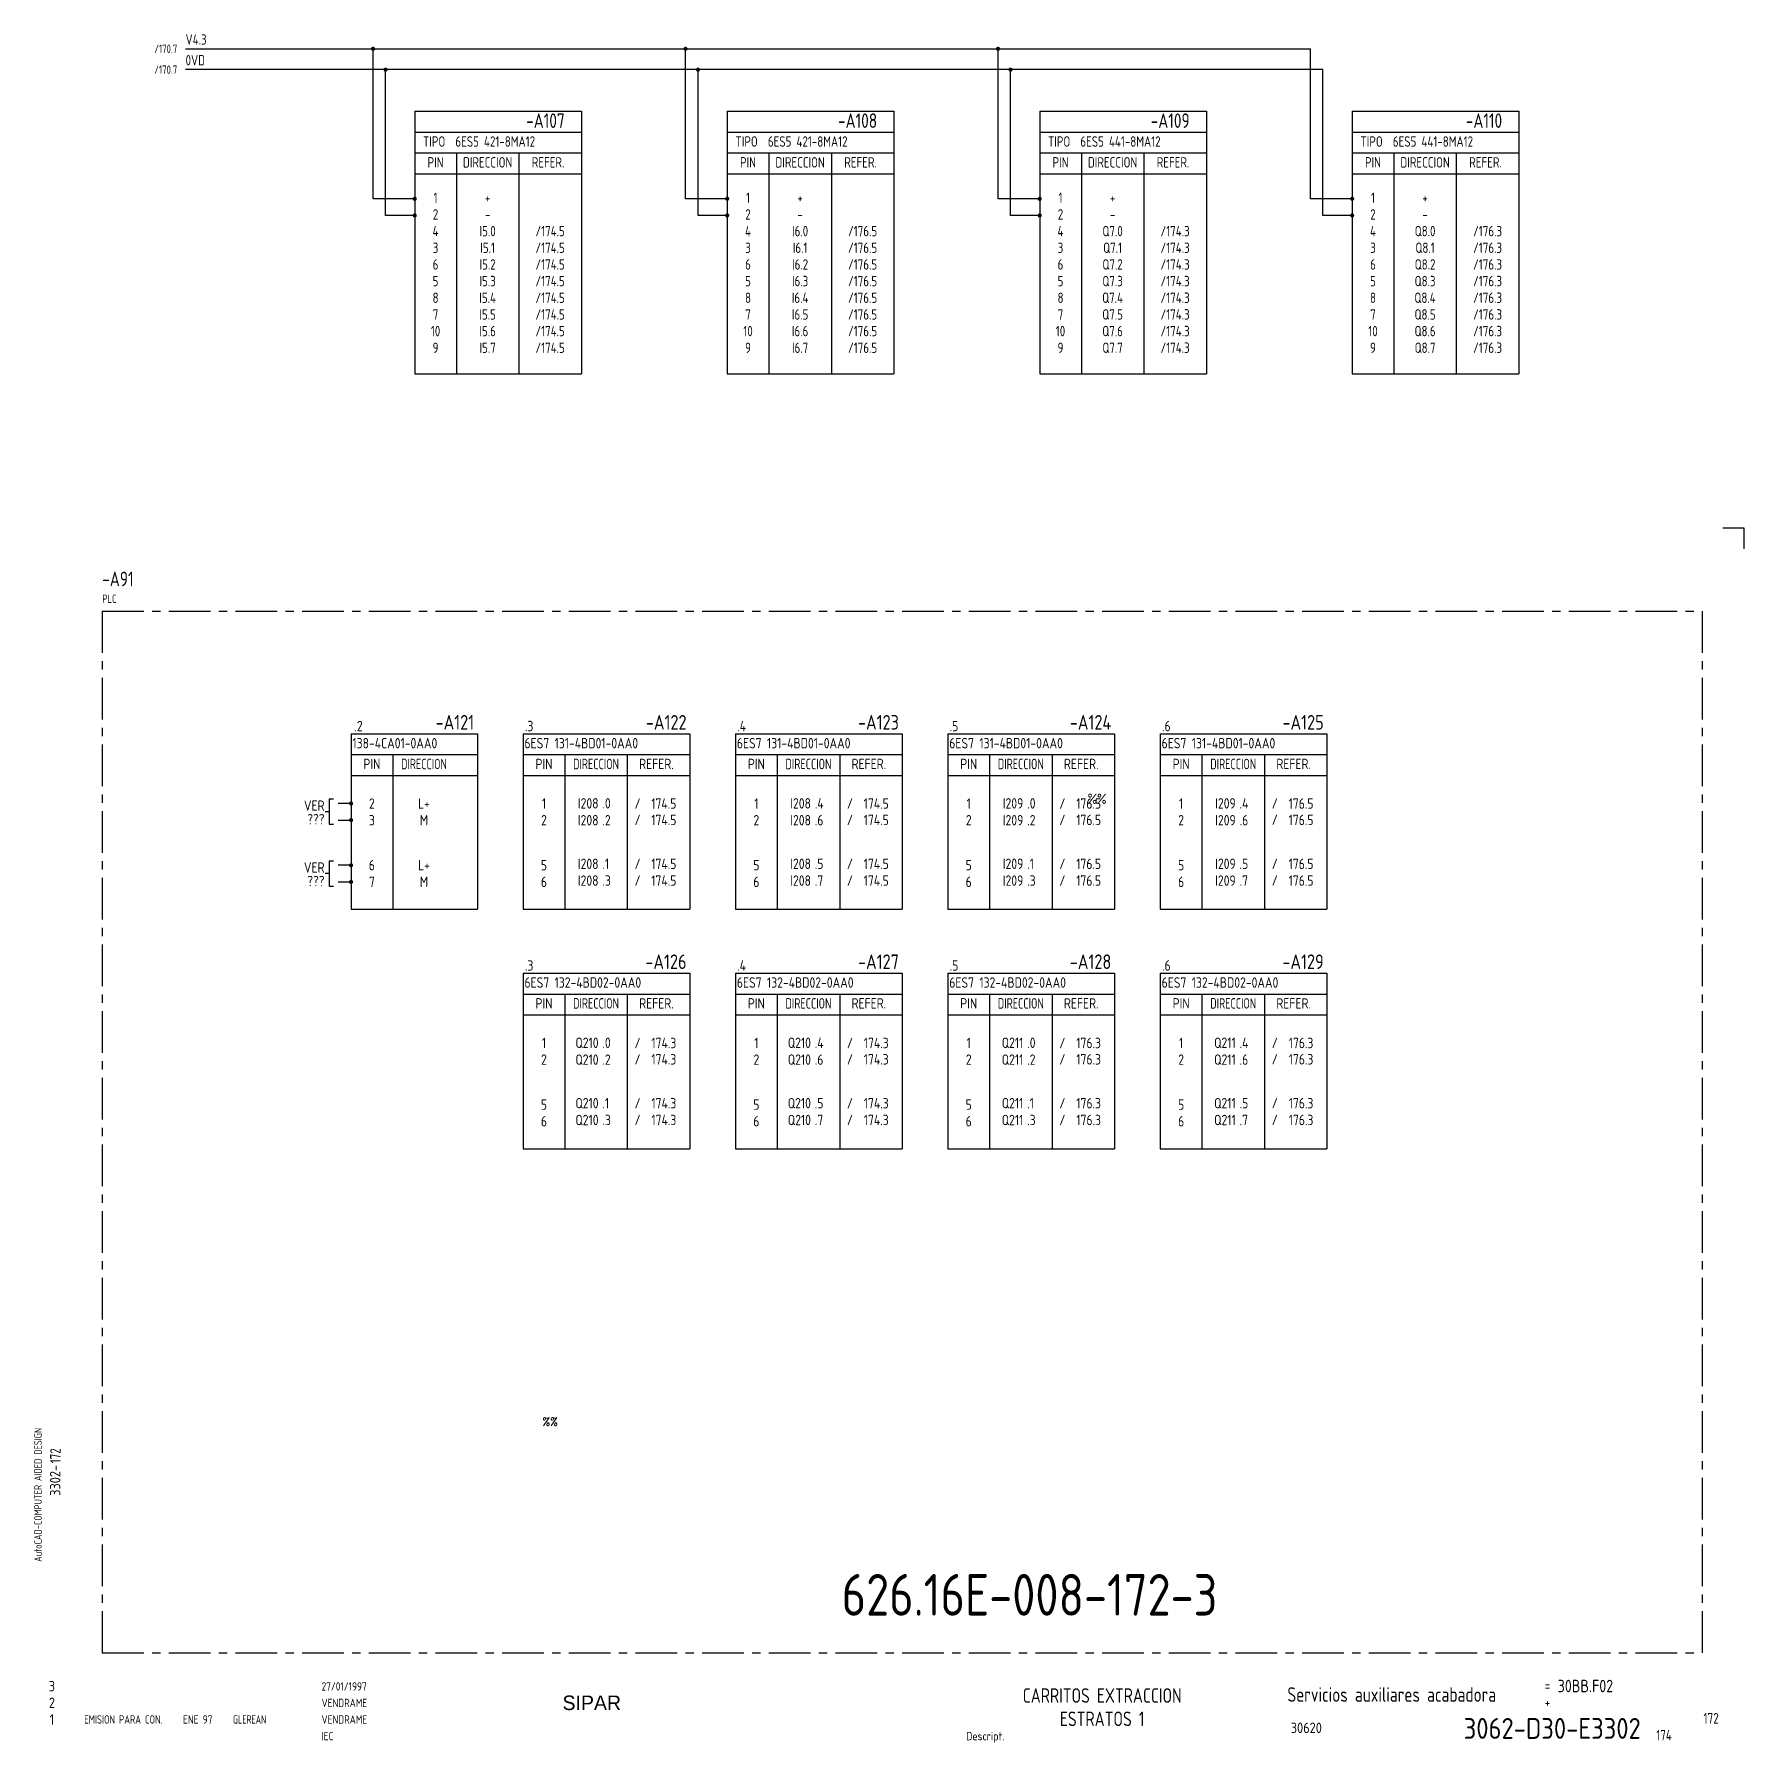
# Model space of a CAD drawing. Extents: x 10 to 420, y 5 to 416.
import ezdxf
from ezdxf.enums import TextEntityAlignment as Align

# ---------------------------------------------------------------- set-up
doc = ezdxf.new("R2010")
doc.units = 0
doc.header["$LTSCALE"] = 8
doc.header["$MEASUREMENT"] = 0
doc.linetypes.add('CENTER', pattern=[2, 1.25, -0.25, 0.25, -0.25])
doc.layers.get('0').update_dxf_attribs({"linetype": 'CONTINUOUS'})
doc.layers.add('CART', color=7, linetype='CONTINUOUS')
doc.styles.add('DIN', font='DIN', dxfattribs={"width": 0.85})
doc.styles.add('SIMPLEX', font='SIMPLEX', dxfattribs={"width": 0.9})
doc.styles.add('UNIV', font='UNIV')

# ---------------------------------------------------------------- blocks, each defined once
blk = doc.blocks.new('WB-FG100')
at = {"layer": 'CART', "color": 1}
for p, q in [((415, 297), (420, 297)), ((420, 297), (420, 292))]:
    blk.add_line(p, q, dxfattribs=at)
at = {"layer": 'CART', "color": 1, "style": 'DIN', "width": 0.8}
blk.add_text('AutoCAD-COMPUTER AIDED DESIGN', height=1.8, rotation=90, dxfattribs=at).set_placement((11.47, 48.84))
at = {"layer": 'CART', "color": 3, "style": 'DIN', "width": 0.8}
for s, p in [('=', (372.24, 17.91)), ('+', (372.24, 13.87))]:
    blk.add_text(s, height=2.5, dxfattribs=at).set_placement(p)
at = {"layer": 'CART', "color": 7, "style": 'DIN', "width": 0.9}
blk.add_attdef('FILE', text='', height=2.5, rotation=90, dxfattribs=at).set_placement((15.95, 68.38), align=Align.CENTER)
for tag, p in [('MOD-3', (13.92, 19)), ('MOD-2', (13.92, 15)), ('MOD-1', (13.92, 11)), ('NR.COMMESSA', (315, 9))]:
    blk.add_attdef(tag, text='', height=2.5, dxfattribs=at).set_placement(p, align=Align.MIDDLE)
at = {"layer": 'CART', "color": 7, "style": 'DIN'}
for tag, width, p in [('REV-3', 0.9, (21.66, 19)), ('DATA-3', 0.9, (45.37, 19)), ('NOME-3', 0.9, (57.37, 19)), ('REV-2', 0.9, (21.66, 15)), ('DATA-2', 0.9, (45.37, 15)), ('NOME-2', 0.9, (57.37, 15)), ('REV-1', 0.9, (21.66, 11)), ('DATA-1', 0.9, (45.37, 11)), ('NOME-1', 0.7, (57.37, 11))]:
    blk.add_attdef(tag, text='', height=2, dxfattribs=dict(at, width=width)).set_placement(p, align=Align.MIDDLE_LEFT)
at = {"layer": 'CART', "color": 7, "style": 'DIN', "width": 0.9}
for tag, p, height in [('DATA', (78.64, 17.94), 2), ('ESECUTORE', (78.64, 13.97), 2), ('CONTROLLORE', (78.64, 9.99), 2), ('SEGUE', (398.93, 5.65), 2.8), ('NORMA', (78.64, 6.01), 2)]:
    blk.add_attdef(tag, p, '', height=height, dxfattribs=at)
at = {"layer": 'CART', "color": 2, "style": 'DIN', "width": 0.9}
for tag, p in [('TITOLO-1/3', (266.5, 18.23)), ('TITOLO-1/2', (266.5, 15.73)), ('TITOLO-2/3', (266.5, 13.18)), ('TITOLO-2/2', (266.5, 10.68)), ('TITOLO-3/3', (266.5, 8.13))]:
    blk.add_attdef(tag, text='', height=3.5, dxfattribs=at).set_placement(p, align=Align.MIDDLE)
at = {"layer": 'CART', "color": 3, "style": 'DIN', "width": 0.9}
blk.add_attdef('ASSIEME', text='', height=3.5, dxfattribs=at).set_placement((334, 17), align=Align.MIDDLE)
at = {"layer": 'CART', "color": 3, "style": 'DIN', "width": 0.85}
for tag, p in [('=', (375.33, 16.63)), ('+', (375.33, 12.76))]:
    blk.add_attdef(tag, text='', height=3, dxfattribs=at).set_placement(p, align=Align.BOTTOM_LEFT)
at = {"layer": 'CART', "color": 3, "style": 'DIN', "width": 0.9}
blk.add_attdef('FOGLIO', text='', height=2.8, dxfattribs=at).set_placement((414.2, 9.56), align=Align.RIGHT)
at = {"layer": 'CART', "color": 2, "style": 'DIN', "width": 0.9}
blk.add_attdef('DISEGNO', text='', height=5, dxfattribs=at).set_placement((395.27, 6.35), align=Align.RIGHT)
at = {"layer": 'CART', "color": 1, "style": 'DIN', "width": 0.9}
blk.add_attdef('TIPOLOGIA', (233.37, 6), '', height=2, dxfattribs=at)

msp = doc.modelspace()

# ---------------------------------------------------------------- linework, layer by layer
for p, q in [((46, 412), (316, 412)), ((91, 376), (91, 412.25)), ((166, 376), (166, 412)), ((241, 376), (241, 412)), ((316, 376), (316, 412)), ((319, 407), (46, 407)), ((94, 372), (94, 407.25)), ((169, 372), (169, 407)), ((244, 372), (244, 407)), ((319, 372), (319, 407)), ((101, 376), (91, 376)), ((176, 376), (166, 376)), ((251, 376), (241, 376)), ((326, 376), (316, 376)), ((101, 372), (94, 372)), ((176, 372), (169, 372)), ((251, 372), (244, 372)), ((326, 372), (319, 372)), ((80.5, 231.87), (80.5, 225.87)), ((81.5, 231.87), (80.5, 231.87)), ((85.72, 230.87), (82.6, 230.87)), ((80.5, 228.87), (79.5, 228.87)), ((80.5, 225.87), (81.5, 225.87)), ((82.6, 226.87), (85.72, 226.87)), ((80.5, 214.03), (79.5, 214.03)), ((80.5, 217.03), (80.5, 211.03)), ((81.5, 217.03), (80.5, 217.03)), ((85.72, 216.03), (82.6, 216.03)), ((80.5, 211.03), (81.5, 211.03)), ((82.6, 212.03), (85.72, 212.03))]:
    msp.add_line(p, q)
at = {"color": 3}
for p, q in [((101, 397), (101, 334)), ((101, 397), (141, 397)), ((141, 397), (141, 334)), ((176, 397), (216, 397)), ((176, 397), (176, 334)), ((216, 397), (216, 334)), ((251, 397), (291, 397)), ((251, 397), (251, 334)), ((291, 397), (291, 334)), ((326, 397), (366, 397)), ((326, 397), (326, 334)), ((366, 397), (366, 334)), ((101, 392), (141, 392)), ((176, 392), (216, 392)), ((251, 392), (291, 392)), ((326, 392), (366, 392)), ((101, 387), (141, 387)), ((111, 387), (111, 334)), ((126, 387), (126, 334)), ((176, 387), (216, 387)), ((186, 387), (186, 334)), ((201, 387), (201, 334)), ((251, 387), (291, 387)), ((261, 387), (261, 334)), ((276, 387), (276, 334)), ((326, 387), (366, 387)), ((336, 387), (336, 334)), ((351, 387), (351, 334)), ((101, 382), (141, 382)), ((176, 382), (216, 382)), ((251, 382), (291, 382)), ((326, 382), (366, 382)), ((101, 334), (141, 334)), ((176, 334), (216, 334)), ((251, 334), (291, 334)), ((326, 334), (366, 334)), ((85.72, 247.59), (85.72, 205.46)), ((85.72, 247.59), (116.04, 247.59)), ((116.04, 247.59), (116.04, 205.46)), ((127.02, 247.59), (167.02, 247.59)), ((127.02, 247.59), (127.02, 205.46)), ((167.02, 247.59), (167.02, 205.46)), ((178, 247.59), (178, 205.46)), ((178, 247.59), (218, 247.59)), ((218, 247.59), (218, 205.46)), ((228.97, 247.59), (268.97, 247.59)), ((228.97, 247.59), (228.97, 205.46)), ((268.97, 247.59), (268.97, 205.46)), ((279.95, 247.59), (319.95, 247.59)), ((279.95, 247.59), (279.95, 205.46)), ((319.95, 247.59), (319.95, 205.46)), ((85.72, 242.59), (116.04, 242.59)), ((95.72, 242.59), (95.72, 205.46)), ((127.02, 242.59), (167.02, 242.59)), ((137.02, 242.59), (137.02, 205.46)), ((152.02, 242.59), (152.02, 205.46)), ((178, 242.59), (218, 242.59)), ((188, 242.59), (188, 205.46)), ((203, 242.59), (203, 205.46)), ((228.97, 242.59), (268.97, 242.59)), ((238.97, 242.59), (238.97, 205.46)), ((253.97, 242.59), (253.97, 205.46)), ((279.95, 242.59), (319.95, 242.59)), ((289.95, 242.59), (289.95, 205.46)), ((304.95, 242.59), (304.95, 205.46)), ((85.72, 237.59), (116.04, 237.59)), ((127.02, 237.59), (167.02, 237.59)), ((178, 237.59), (218, 237.59)), ((228.97, 237.59), (268.97, 237.59)), ((279.95, 237.59), (319.95, 237.59)), ((85.72, 205.46), (116.04, 205.46)), ((127.02, 205.46), (167.02, 205.46)), ((178, 205.46), (218, 205.46)), ((228.97, 205.46), (268.97, 205.46)), ((279.95, 205.46), (319.95, 205.46)), ((127.02, 190.13), (127.02, 148)), ((127.02, 190.13), (167.02, 190.13)), ((167.02, 190.13), (167.02, 148)), ((178, 190.13), (218, 190.13)), ((178, 190.13), (178, 148)), ((218, 190.13), (218, 148)), ((228.97, 190.13), (268.97, 190.13)), ((228.97, 190.13), (228.97, 148)), ((268.97, 190.13), (268.97, 148)), ((279.95, 190.13), (319.95, 190.13)), ((279.95, 190.13), (279.95, 148)), ((319.95, 190.13), (319.95, 148)), ((127.02, 185.13), (167.02, 185.13)), ((137.02, 185.13), (137.02, 148)), ((152.02, 185.13), (152.02, 148)), ((178, 185.13), (218, 185.13)), ((188, 185.13), (188, 148)), ((203, 185.13), (203, 148)), ((228.97, 185.13), (268.97, 185.13)), ((238.97, 185.13), (238.97, 148)), ((253.97, 185.13), (253.97, 148)), ((279.95, 185.13), (319.95, 185.13)), ((289.95, 185.13), (289.95, 148)), ((304.95, 185.13), (304.95, 148)), ((127.02, 180.13), (167.02, 180.13)), ((178, 180.13), (218, 180.13)), ((228.97, 180.13), (268.97, 180.13)), ((279.95, 180.13), (319.95, 180.13)), ((127.02, 148), (167.02, 148)), ((178, 148), (218, 148)), ((228.97, 148), (268.97, 148)), ((279.95, 148), (319.95, 148))]:
    msp.add_line(p, q, dxfattribs=at)
at = {"color": 3, "linetype": 'CENTER'}
for p, q in [((26, 277), (410, 277)), ((26, 277), (26, 27)), ((410, 277), (410, 27)), ((26, 27), (410, 27))]:
    msp.add_line(p, q, dxfattribs=at)
at = {"const_width": 0.5}
for points in [[(90.75, 412, 1), (91.25, 412, 1)], [(165.75, 412, 1), (166.25, 412, 1)], [(240.75, 412, 1), (241.25, 412, 1)], [(93.75, 407, 1), (94.25, 407, 1)], [(168.75, 407, 1), (169.25, 407, 1)], [(243.75, 407, 1), (244.25, 407, 1)]]:
    msp.add_lwpolyline(points, format="xyb", close=True, dxfattribs=at)
at = {"linetype": 'Continuous', "const_width": 0.5}
for points in [[(100.75, 376, 1), (101.25, 376, 1)], [(175.75, 376, 1), (176.25, 376, 1)], [(250.75, 376, 1), (251.25, 376, 1)], [(325.75, 376, 1), (326.25, 376, 1)], [(100.75, 372, 1), (101.25, 372, 1)], [(175.75, 372, 1), (176.25, 372, 1)], [(250.75, 372, 1), (251.25, 372, 1)], [(325.75, 372, 1), (326.25, 372, 1)], [(85.47, 230.87, 1), (85.97, 230.87, 1)], [(85.47, 226.87, 1), (85.97, 226.87, 1)], [(85.47, 216.03, 1), (85.97, 216.03, 1)], [(85.47, 212.03, 1), (85.97, 212.03, 1)]]:
    msp.add_lwpolyline(points, format="xyb", close=True, dxfattribs=at)

# ---------------------------------------------------------------- block references
at = {"layer": 'CART'}
ref = msp.add_blockref('WB-FG100', (0, 0), dxfattribs=at)
ref.add_attrib('TIPOLOGIA', 'Descript.', (233.37, 6), dxfattribs={"color": 1, "height": 2, "style": 'DIN', "width": 0.9})
ref.add_attrib('ASSIEME', 'Servicios auxiliares acabadora', dxfattribs={"color": 3, "height": 3.5, "style": 'DIN', "width": 0.8}).set_placement((335.5, 17), align=Align.MIDDLE)
ref.add_attrib('=', '30BB.F02', dxfattribs={"color": 3, "height": 3, "style": 'DIN', "width": 0.85}).set_placement((375.33, 16.63), align=Align.BOTTOM_LEFT)
ref.add_attrib('NR.COMMESSA', '30620', dxfattribs={"color": 7, "height": 2.5, "style": 'DIN', "width": 0.9}).set_placement((315, 9), align=Align.MIDDLE)
ref.add_attrib('DISEGNO', '3062-D30-E3302', dxfattribs={"color": 2, "height": 5, "style": 'DIN', "width": 0.9}).set_placement((395.27, 6.35), align=Align.RIGHT)
ref.add_attrib('DATA', '27/01/1997', (78.64, 17.94), dxfattribs={"color": 7, "height": 2, "style": 'DIN', "width": 0.85})
ref.add_attrib('ESECUTORE', 'VENDRAME', (78.64, 13.97), dxfattribs={"color": 7, "height": 2, "style": 'DIN', "width": 0.85})
ref.add_attrib('CONTROLLORE', 'VENDRAME', (78.64, 9.99), dxfattribs={"color": 7, "height": 2, "style": 'DIN', "width": 0.85})
ref.add_attrib('NORMA', 'IEC', (78.64, 6.01), dxfattribs={"color": 7, "height": 2, "style": 'DIN', "width": 0.85})
ref.add_attrib('MOD-1', '1', dxfattribs={"color": 7, "height": 2.5, "style": 'DIN', "width": 0.9}).set_placement((13.92, 11), align=Align.MIDDLE)
ref.add_attrib('REV-1', 'EMISION PARA CON.', dxfattribs={"color": 7, "height": 2, "style": 'DIN', "width": 0.8}).set_placement((21.66, 11), align=Align.MIDDLE_LEFT)
ref.add_attrib('DATA-1', 'ENE 97', dxfattribs={"color": 7, "height": 2, "style": 'DIN', "width": 0.85}).set_placement((45.37, 11), align=Align.MIDDLE_LEFT)
ref.add_attrib('NOME-1', 'GLEREAN', dxfattribs={"color": 7, "height": 2, "style": 'DIN', "width": 0.7}).set_placement((57.37, 11), align=Align.MIDDLE_LEFT)
ref.add_attrib('MOD-2', '2', dxfattribs={"color": 7, "height": 2.5, "style": 'DIN', "width": 0.9}).set_placement((13.92, 15), align=Align.MIDDLE)
ref.add_attrib('MOD-3', '3', dxfattribs={"color": 7, "height": 2.5, "style": 'DIN', "width": 0.9}).set_placement((13.92, 19), align=Align.MIDDLE)
ref.add_attrib('FILE', '3302-', dxfattribs={"color": 7, "height": 2.5, "rotation": 90, "style": 'DIN', "width": 0.9}).set_placement((15.95, 68.38), align=Align.CENTER)

# ---------------------------------------------------------------- texts
at = {"style": 'DIN'}
for s, height, width, p in [('V4.3', 2.5, 0.8, (46, 413)), ('0VD', 2.5, 0.8, (46, 408)), ('TIPO  6ES5 421-8MA12', 2.5, 0.8, (103, 388.5)), ('TIPO  6ES5 421-8MA12', 2.5, 0.8, (178, 388.5)), ('TIPO  6ES5 441-8MA12', 2.5, 0.8, (253, 388.5)), ('TIPO  6ES5 441-8MA12', 2.5, 0.8, (328, 388.5)), ('PLC', 2, 0.8, (26, 279)), ('138-4CA01-0AA0', 2.5, 0.85, (86.05, 244.09)), ('6ES7 131-4BD01-0AA0', 2.5, 0.85, (127.34, 244.09)), ('6ES7 131-4BD01-0AA0', 2.5, 0.85, (178.32, 244.09)), ('6ES7 131-4BD01-0AA0', 2.5, 0.85, (229.3, 244.09)), ('6ES7 131-4BD01-0AA0', 2.5, 0.85, (280.27, 244.09)), ('.0', 2.5, 0.85, (146.05, 229.64)), ('.4', 2.5, 0.85, (197.03, 229.64)), ('.0', 2.5, 0.85, (248.01, 229.64)), ('%%', 2.5, 0.85, (262.5, 230.75)), ('.4', 2.5, 0.85, (298.99, 229.64)), ('.2', 2.5, 0.85, (146.05, 225.59)), ('.6', 2.5, 0.85, (197.03, 225.59)), ('.2', 2.5, 0.85, (248.01, 225.59)), ('.6', 2.5, 0.85, (298.99, 225.59)), ('.1', 2.5, 0.85, (146.05, 215.14)), ('.5', 2.5, 0.85, (197.03, 215.14)), ('.1', 2.5, 0.85, (248.01, 215.14)), ('.5', 2.5, 0.85, (298.99, 215.14)), ('.3', 2.5, 0.85, (146.05, 211.1)), ('.7', 2.5, 0.85, (197.03, 211.1)), ('.3', 2.5, 0.85, (248.01, 211.1)), ('.7', 2.5, 0.85, (298.99, 211.1)), ('6ES7 132-4BD02-0AA0', 2.5, 0.85, (127.34, 186.63)), ('6ES7 132-4BD02-0AA0', 2.5, 0.85, (178.32, 186.63)), ('6ES7 132-4BD02-0AA0', 2.5, 0.85, (229.3, 186.63)), ('6ES7 132-4BD02-0AA0', 2.5, 0.85, (280.27, 186.63)), ('.0', 2.5, 0.85, (146.05, 172.17)), ('.4', 2.5, 0.85, (197.03, 172.17)), ('.0', 2.5, 0.85, (248.01, 172.17)), ('.4', 2.5, 0.85, (298.99, 172.17)), ('.2', 2.5, 0.85, (146.05, 168.13)), ('.6', 2.5, 0.85, (197.03, 168.13)), ('.2', 2.5, 0.85, (248.01, 168.13)), ('.6', 2.5, 0.85, (298.99, 168.13)), ('.1', 2.5, 0.85, (146.05, 157.68)), ('.5', 2.5, 0.85, (197.03, 157.68)), ('.1', 2.5, 0.85, (248.01, 157.68)), ('.5', 2.5, 0.85, (298.99, 157.68)), ('.3', 2.5, 0.85, (146.05, 153.64)), ('.7', 2.5, 0.85, (197.03, 153.64)), ('.3', 2.5, 0.85, (248.01, 153.64)), ('.7', 2.5, 0.85, (298.99, 153.64)), ('174', 2.5, 0.8, (399, 6))]:
    msp.add_text(s, height=height, dxfattribs=dict(at, width=width)).set_placement(p)
for s, height, width, p in [('/170.7', 2, 0.8, (44, 411)), ('/170.7', 2, 0.8, (44, 406)), ('VER', 2.5, 0.85, (79.36, 229.09)), ('I208', 2.5, 0.85, (145.12, 229.64)), ('I208', 2.5, 0.85, (196.1, 229.64)), ('I209', 2.5, 0.85, (247.07, 229.64)), ('I209', 2.5, 0.85, (298.05, 229.64)), ('???', 2.5, 0.85, (79.36, 225.82)), ('I208', 2.5, 0.85, (145.12, 225.59)), ('I208', 2.5, 0.85, (196.1, 225.59)), ('I209', 2.5, 0.85, (247.07, 225.59)), ('I209', 2.5, 0.85, (298.05, 225.59)), ('I208', 2.5, 0.85, (145.12, 215.14)), ('I208', 2.5, 0.85, (196.1, 215.14)), ('I209', 2.5, 0.85, (247.07, 215.14)), ('I209', 2.5, 0.85, (298.05, 215.14)), ('VER', 2.5, 0.85, (79.36, 214.25)), ('???', 2.5, 0.85, (79.36, 210.99)), ('I208', 2.5, 0.85, (145.12, 211.1)), ('I208', 2.5, 0.85, (196.1, 211.1)), ('I209', 2.5, 0.85, (247.07, 211.1)), ('I209', 2.5, 0.85, (298.05, 211.1)), ('Q210', 2.5, 0.85, (145.12, 172.17)), ('Q210', 2.5, 0.85, (196.1, 172.17)), ('Q211', 2.5, 0.85, (247.07, 172.17)), ('Q211', 2.5, 0.85, (298.05, 172.17)), ('Q210', 2.5, 0.85, (145.12, 168.13)), ('Q210', 2.5, 0.85, (196.1, 168.13)), ('Q211', 2.5, 0.85, (247.07, 168.13)), ('Q211', 2.5, 0.85, (298.05, 168.13)), ('Q210', 2.5, 0.85, (145.12, 157.68)), ('Q210', 2.5, 0.85, (196.1, 157.68)), ('Q211', 2.5, 0.85, (247.07, 157.68)), ('Q211', 2.5, 0.85, (298.05, 157.68)), ('Q210', 2.5, 0.85, (145.12, 153.64)), ('Q210', 2.5, 0.85, (196.1, 153.64)), ('Q211', 2.5, 0.85, (247.07, 153.64)), ('Q211', 2.5, 0.85, (298.05, 153.64))]:
    msp.add_text(s, height=height, dxfattribs=dict(at, width=width)).set_placement(p, align=Align.RIGHT)
at = {"color": 3, "style": 'DIN'}
for s, height, width, p in [('-A107', 3.5, 0.8, (137, 393)), ('-A108', 3.5, 0.8, (212, 393)), ('-A109', 3.5, 0.8, (287, 393)), ('-A110', 3.5, 0.8, (362, 393)), ('-A121', 3.5, 0.85, (115.27, 248.59)), ('-A122', 3.5, 0.85, (166.25, 248.59)), ('-A123', 3.5, 0.85, (217.22, 248.59)), ('-A124', 3.5, 0.85, (268.2, 248.59)), ('-A125', 3.5, 0.85, (319.18, 248.59)), ('-A126', 3.5, 0.85, (166.25, 191.13)), ('-A127', 3.5, 0.85, (217.22, 191.13)), ('-A128', 3.5, 0.85, (268.2, 191.13)), ('-A129', 3.5, 0.85, (319.18, 191.13)), ('172', 2.56, 0.8, (414, 10))]:
    msp.add_text(s, height=height, dxfattribs=dict(at, width=width)).set_placement(p, align=Align.RIGHT)
at = {"style": 'DIN'}
for s, width, p in [('PIN', 0.8, (106, 383.5)), ('DIRECCION', 0.8, (118.5, 383.5)), ('REFER.', 0.8, (133, 383.5)), ('PIN', 0.8, (181, 383.5)), ('DIRECCION', 0.8, (193.5, 383.5)), ('REFER.', 0.8, (208, 383.5)), ('PIN', 0.8, (256, 383.5)), ('DIRECCION', 0.8, (268.5, 383.5)), ('REFER.', 0.8, (283, 383.5)), ('PIN', 0.8, (331, 383.5)), ('DIRECCION', 0.8, (343.5, 383.5)), ('REFER.', 0.8, (358, 383.5)), ('2', 0.8, (106, 371)), ('1', 0.8, (106, 375)), ('+', 0.8, (118.5, 375)), ('2', 0.8, (181, 371)), ('1', 0.8, (181, 375)), ('+', 0.8, (193.5, 375)), ('2', 0.8, (256, 371)), ('1', 0.8, (256, 375)), ('+', 0.8, (268.5, 375)), ('2', 0.8, (331, 371)), ('1', 0.8, (331, 375)), ('+', 0.8, (343.5, 375)), ('4', 0.8, (106, 367)), ('I5.0', 0.8, (118.5, 367)), ('-', 0.8, (118.5, 371)), ('/174.5', 0.8, (133.5, 367)), ('4', 0.8, (181, 367)), ('I6.0', 0.8, (193.5, 367)), ('-', 0.8, (193.5, 371)), ('/176.5', 0.8, (208.5, 367)), ('4', 0.8, (256, 367)), ('Q7.0', 0.8, (268.5, 367)), ('-', 0.8, (268.5, 371)), ('/174.3', 0.8, (283.5, 367)), ('4', 0.8, (331, 367)), ('Q8.0', 0.8, (343.5, 367)), ('-', 0.8, (343.5, 371)), ('/176.3', 0.8, (358.5, 367)), ('3', 0.8, (106, 363)), ('I5.1', 0.8, (118.5, 363)), ('/174.5', 0.8, (133.5, 363)), ('3', 0.8, (181, 363)), ('I6.1', 0.8, (193.5, 363)), ('/176.5', 0.8, (208.5, 363)), ('3', 0.8, (256, 363)), ('Q7.1', 0.8, (268.5, 363)), ('/174.3', 0.8, (283.5, 363)), ('3', 0.8, (331, 363)), ('Q8.1', 0.8, (343.5, 363)), ('/176.3', 0.8, (358.5, 363)), ('6', 0.8, (106, 359)), ('I5.2', 0.8, (118.5, 359)), ('/174.5', 0.8, (133.5, 359)), ('6', 0.8, (181, 359)), ('I6.2', 0.8, (193.5, 359)), ('/176.5', 0.8, (208.5, 359)), ('6', 0.8, (256, 359)), ('Q7.2', 0.8, (268.5, 359)), ('/174.3', 0.8, (283.5, 359)), ('6', 0.8, (331, 359)), ('Q8.2', 0.8, (343.5, 359)), ('/176.3', 0.8, (358.5, 359)), ('5', 0.8, (106, 355)), ('I5.3', 0.8, (118.5, 355)), ('/174.5', 0.8, (133.5, 355)), ('5', 0.8, (181, 355)), ('I6.3', 0.8, (193.5, 355)), ('/176.5', 0.8, (208.5, 355)), ('5', 0.8, (256, 355)), ('Q7.3', 0.8, (268.5, 355)), ('/174.3', 0.8, (283.5, 355)), ('5', 0.8, (331, 355)), ('Q8.3', 0.8, (343.5, 355)), ('/176.3', 0.8, (358.5, 355)), ('8', 0.8, (106, 351)), ('I5.4', 0.8, (118.5, 351)), ('/174.5', 0.8, (133.5, 351)), ('8', 0.8, (181, 351)), ('I6.4', 0.8, (193.5, 351)), ('/176.5', 0.8, (208.5, 351)), ('8', 0.8, (256, 351)), ('Q7.4', 0.8, (268.5, 351)), ('/174.3', 0.8, (283.5, 351)), ('8', 0.8, (331, 351)), ('Q8.4', 0.8, (343.5, 351)), ('/176.3', 0.8, (358.5, 351)), ('7', 0.8, (106, 347)), ('I5.5', 0.8, (118.5, 347)), ('/174.5', 0.8, (133.5, 347)), ('7', 0.8, (181, 347)), ('I6.5', 0.8, (193.5, 347)), ('/176.5', 0.8, (208.5, 347)), ('7', 0.8, (256, 347)), ('Q7.5', 0.8, (268.5, 347)), ('/174.3', 0.8, (283.5, 347)), ('7', 0.8, (331, 347)), ('Q8.5', 0.8, (343.5, 347)), ('/176.3', 0.8, (358.5, 347)), ('10', 0.8, (106, 343)), ('I5.6', 0.8, (118.5, 343)), ('/174.5', 0.8, (133.5, 343)), ('10', 0.8, (181, 343)), ('I6.6', 0.8, (193.5, 343)), ('/176.5', 0.8, (208.5, 343)), ('10', 0.8, (256, 343)), ('Q7.6', 0.8, (268.5, 343)), ('/174.3', 0.8, (283.5, 343)), ('10', 0.8, (331, 343)), ('Q8.6', 0.8, (343.5, 343)), ('/176.3', 0.8, (358.5, 343)), ('9', 0.8, (106, 339)), ('I5.7', 0.8, (118.5, 339)), ('/174.5', 0.8, (133.5, 339)), ('9', 0.8, (181, 339)), ('I6.7', 0.8, (193.5, 339)), ('/176.5', 0.8, (208.5, 339)), ('9', 0.8, (256, 339)), ('Q7.7', 0.8, (268.5, 339)), ('/174.3', 0.8, (283.5, 339)), ('9', 0.8, (331, 339)), ('Q8.7', 0.8, (343.5, 339)), ('/176.3', 0.8, (358.5, 339)), ('.2', 0.85, (87.51, 248.19)), ('.3', 0.85, (128.47, 248.19)), ('.4', 0.85, (179.45, 248.19)), ('.5', 0.85, (230.43, 248.19)), ('.6', 0.85, (281.4, 248.19)), ('PIN', 0.85, (90.72, 239.09)), ('PIN', 0.85, (132.02, 239.09)), ('REFER.', 0.85, (159.02, 239.09)), ('PIN', 0.85, (183, 239.09)), ('REFER.', 0.85, (210, 239.09)), ('PIN', 0.85, (233.97, 239.09)), ('REFER.', 0.85, (260.97, 239.09)), ('PIN', 0.85, (284.95, 239.09)), ('REFER.', 0.85, (311.95, 239.09)), ('2', 0.85, (90.72, 229.59)), ('L+', 0.85, (103.22, 229.59)), ('1', 0.85, (132.02, 229.59)), ('/', 0.85, (154.48, 229.59)), ('174.5', 0.85, (160.79, 229.59)), ('1', 0.85, (183, 229.59)), ('/', 0.85, (205.46, 229.59)), ('174.5', 0.85, (211.77, 229.59)), ('1', 0.85, (233.97, 229.59)), ('/', 0.85, (256.44, 229.59)), ('176.5', 0.85, (262.75, 229.59)), ('1', 0.85, (284.95, 229.59)), ('/', 0.85, (307.42, 229.59)), ('176.5', 0.85, (313.73, 229.59)), ('3', 0.85, (90.72, 225.59)), ('M', 0.85, (103.22, 225.59)), ('2', 0.85, (132.02, 225.59)), ('/', 0.85, (154.48, 225.66)), ('174.5', 0.85, (160.79, 225.66)), ('2', 0.85, (183, 225.59)), ('/', 0.85, (205.46, 225.66)), ('174.5', 0.85, (211.77, 225.66)), ('2', 0.85, (233.97, 225.59)), ('/', 0.85, (256.44, 225.66)), ('176.5', 0.85, (262.75, 225.66)), ('2', 0.85, (284.95, 225.59)), ('/', 0.85, (307.42, 225.66)), ('176.5', 0.85, (313.73, 225.66)), ('/', 0.85, (154.48, 215.12)), ('174.5', 0.85, (160.79, 215.12)), ('/', 0.85, (205.46, 215.12)), ('174.5', 0.85, (211.77, 215.12)), ('/', 0.85, (256.44, 215.12)), ('176.5', 0.85, (262.75, 215.12)), ('/', 0.85, (307.42, 215.12)), ('176.5', 0.85, (313.73, 215.12)), ('6', 0.85, (90.72, 214.8)), ('L+', 0.85, (103.22, 214.8)), ('5', 0.85, (132.02, 214.8)), ('/', 0.85, (154.48, 211.1)), ('174.5', 0.85, (160.79, 211.1)), ('5', 0.85, (183, 214.8)), ('/', 0.85, (205.46, 211.1)), ('174.5', 0.85, (211.77, 211.1)), ('5', 0.85, (233.97, 214.8)), ('/', 0.85, (256.44, 211.1)), ('176.5', 0.85, (262.75, 211.1)), ('5', 0.85, (284.95, 214.8)), ('/', 0.85, (307.42, 211.1)), ('176.5', 0.85, (313.73, 211.1)), ('7', 0.85, (90.72, 210.8)), ('M', 0.85, (103.22, 210.8)), ('6', 0.85, (132.02, 210.8)), ('6', 0.85, (183, 210.8)), ('6', 0.85, (233.97, 210.8)), ('6', 0.85, (284.95, 210.8)), ('.3', 0.85, (128.47, 190.73)), ('.4', 0.85, (179.45, 190.73)), ('.5', 0.85, (230.43, 190.73)), ('.6', 0.85, (281.4, 190.73)), ('PIN', 0.85, (132.02, 181.63)), ('REFER.', 0.85, (159.02, 181.63)), ('PIN', 0.85, (183, 181.63)), ('REFER.', 0.85, (210, 181.63)), ('PIN', 0.85, (233.97, 181.63)), ('REFER.', 0.85, (260.97, 181.63)), ('PIN', 0.85, (284.95, 181.63)), ('REFER.', 0.85, (311.95, 181.63)), ('1', 0.85, (132.02, 172.13)), ('/', 0.85, (154.48, 172.12)), ('174.3', 0.85, (160.79, 172.12)), ('1', 0.85, (183, 172.13)), ('/', 0.85, (205.46, 172.12)), ('174.3', 0.85, (211.77, 172.12)), ('1', 0.85, (233.97, 172.13)), ('/', 0.85, (256.44, 172.12)), ('176.3', 0.85, (262.75, 172.12)), ('1', 0.85, (284.95, 172.13)), ('/', 0.85, (307.42, 172.12)), ('176.3', 0.85, (313.73, 172.12)), ('2', 0.85, (132.02, 168.13)), ('/', 0.85, (154.48, 168.2)), ('174.3', 0.85, (160.79, 168.2)), ('2', 0.85, (183, 168.13)), ('/', 0.85, (205.46, 168.2)), ('174.3', 0.85, (211.77, 168.2)), ('2', 0.85, (233.97, 168.13)), ('/', 0.85, (256.44, 168.2)), ('176.3', 0.85, (262.75, 168.2)), ('2', 0.85, (284.95, 168.13)), ('/', 0.85, (307.42, 168.2)), ('176.3', 0.85, (313.73, 168.2)), ('/', 0.85, (154.48, 157.66)), ('174.3', 0.85, (160.79, 157.66)), ('/', 0.85, (205.46, 157.66)), ('174.3', 0.85, (211.77, 157.66)), ('/', 0.85, (256.44, 157.66)), ('176.3', 0.85, (262.75, 157.66)), ('/', 0.85, (307.42, 157.66)), ('176.3', 0.85, (313.73, 157.66)), ('5', 0.85, (132.02, 157.33)), ('/', 0.85, (154.48, 153.64)), ('174.3', 0.85, (160.79, 153.64)), ('5', 0.85, (183, 157.33)), ('/', 0.85, (205.46, 153.64)), ('174.3', 0.85, (211.77, 153.64)), ('5', 0.85, (233.97, 157.33)), ('/', 0.85, (256.44, 153.64)), ('176.3', 0.85, (262.75, 153.64)), ('5', 0.85, (284.95, 157.33)), ('/', 0.85, (307.42, 153.64)), ('176.3', 0.85, (313.73, 153.64)), ('6', 0.85, (132.02, 153.33)), ('6', 0.85, (183, 153.33)), ('6', 0.85, (233.97, 153.33)), ('6', 0.85, (284.95, 153.33))]:
    msp.add_text(s, height=2.5, dxfattribs=dict(at, width=width)).set_placement(p, align=Align.CENTER)
at = {"color": 3, "style": 'DIN', "width": 0.8}
msp.add_text('-A91', height=3.5, dxfattribs=at).set_placement((26, 283))
at = {"style": 'DIN', "width": 0.596129}
for p, p2 in [((97.72, 239.09), (108.72, 239.09)), ((139.02, 239.09), (150.02, 239.09)), ((190, 239.09), (201, 239.09)), ((240.97, 239.09), (251.97, 239.09)), ((291.95, 239.09), (302.95, 239.09)), ((139.02, 181.63), (150.02, 181.63)), ((190, 181.63), (201, 181.63)), ((240.97, 181.63), (251.97, 181.63)), ((291.95, 181.63), (302.95, 181.63))]:
    msp.add_text('DIRECCION', height=2.5, dxfattribs=at).set_placement(p, p2, align=Align.FIT)
at = {"color": 7, "linetype": 'Continuous', "style": 'SIMPLEX', "width": 0.9}
msp.add_text('%%', height=2, dxfattribs=at).set_placement((133.5, 82.5), align=Align.MIDDLE)
at = {"style": 'DIN', "width": 0.8}
msp.add_text('172', height=2.5, rotation=90, dxfattribs=at).set_placement((16, 72.5))
at = {"color": 3, "style": 'DIN', "width": 0.8}
for s, p in [('CARRITOS EXTRACCION', (266, 15)), ('ESTRATOS 1', (266, 9.4))]:
    msp.add_text(s, height=3.5, dxfattribs=at).set_placement(p, align=Align.CENTER)
at = {"color": 2, "insert": (203.47, 45.92), "char_height": 10, "width": 111.0411, "attachment_point": 1, "style": 'DIN'}
msp.add_mtext('626.16E-008-172-3', dxfattribs=at)
at = {"layer": 'CART', "color": 2, "linetype": 'Continuous', "style": 'UNIV'}
msp.add_text('SIPAR', height=3.5, dxfattribs=at).set_placement((143.5, 13.25), align=Align.CENTER)

doc.saveas('drawing.dxf')
